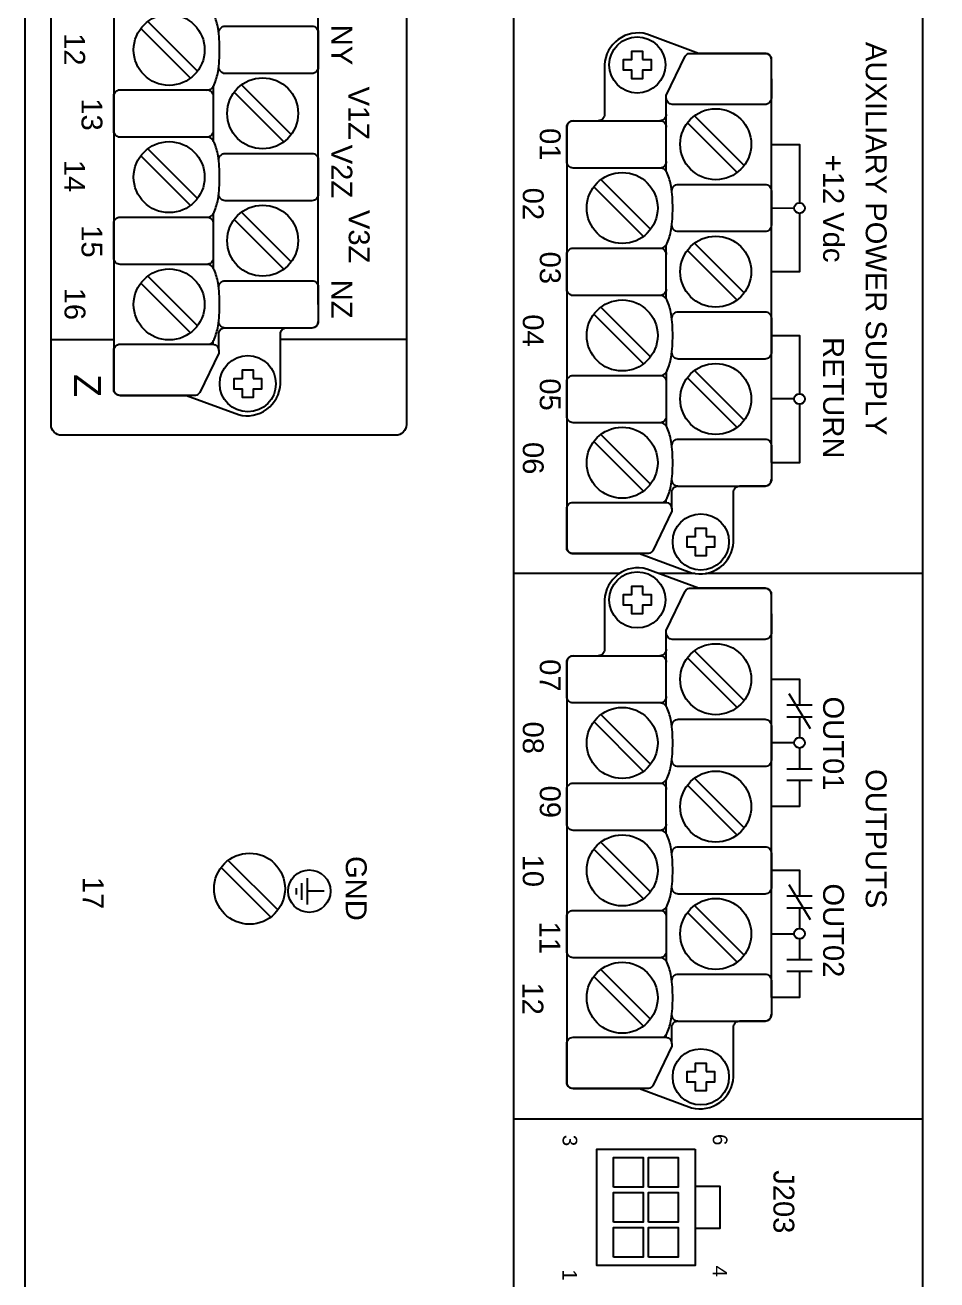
# Model space of a CAD drawing. Extents: x 3 to 47, y 1 to 34.4.
# Drawn here: x 8.52 to 12.82, y 8.35 to 14.26 of the extents above; entities that cross this region are included whole.
import ezdxf

# ---------------------------------------------------------------- set-up
doc = ezdxf.new("R2010")
doc.units = 0
doc.header["$MEASUREMENT"] = 0
doc.layers.add('5_0____DWG', color=7, linetype='CONTINUOUS')
doc.styles.add('ARIAL', font='arial.ttf')

msp = doc.modelspace()

# ---------------------------------------------------------------- linework, layer by layer
at = {"layer": '5_0____DWG'}
for points in [[(8.61, 19.8636), (21.875, 19.8636, -0.414214), (22, 19.7386), (22, 2.7386, -0.414214), (21.875, 2.6136), (8.61, 2.6136, -0.414213), (8.52, 2.7036), (8.52, 19.7736, -0.414214), (8.61, 19.8636, -0.212206)], [(10.3174, 19.5697), (10.3174, 12.3784, -0.414214), (10.2674, 12.3284), (8.6924, 12.3284, -0.414214), (8.6424, 12.3784), (8.6424, 19.5697, -0.414214), (8.6924, 19.6197), (10.2674, 19.6197, -0.414214), (10.3174, 19.5697, -0.166204)], [(12.7026, 19.6209), (10.8726, 19.6209, 0.414214), (10.8226, 19.5709), (10.8226, 2.9107, 0.414214), (10.8726, 2.8607), (12.7026, 2.8607, 0.414214), (12.7526, 2.9107), (12.7526, 19.5709, 0.414214), (12.7026, 19.6209, 0.416628)], [(9.9022, 12.9451), (9.9022, 15.4447, 0.414215), (9.8722, 15.4747), (9.5594, 15.4747), (9.3146, 15.5656, 0.47859), (9.116, 15.4206), (9.116, 15.1872, -0.414214), (9.086, 15.1572)], [(8.968, 15.1572, 0.414213), (8.938, 15.1272), (8.9377, 12.7276)], [(9.3768, 13.9557, 0.191033), (9.4007, 13.9642, 0.081668), (9.4108, 13.9798, 0.0591), (9.4302, 14.0435, 0.034646), (9.4372, 14.145, 0.03436), (9.4302, 14.2457, 0.0591), (9.4108, 14.3094, 0.081668), (9.4007, 14.3251, 0.191033), (9.3768, 14.3336)], [(9.4334, 14.2187), (9.4334, 14.2266, -0.414214), (9.4634, 14.2566), (9.8722, 14.2566, -0.414214), (9.9022, 14.2266), (9.9022, 14.0637, -0.414214), (9.8722, 14.0337), (9.4634, 14.0337, -0.414214), (9.4334, 14.0637), (9.4334, 14.0705)], [(12.0382, 12.2006), (12.0382, 14.0985, 0.414215), (12.0082, 14.1285), (11.6954, 14.1284), (11.4506, 14.2193, 0.47859), (11.252, 14.0743), (11.252, 13.8409, -0.414214), (11.222, 13.8109)], [(11.5428, 13.5716), (11.5428, 13.9297), (11.6325, 14.1156, -0.241986), (11.6524, 14.1284), (12.0082, 14.1285, -0.422157), (12.038, 14.1018), (12.0382, 13.9175, -0.414214), (12.0082, 13.8875), (11.5711, 13.8875, -0.390527), (11.5428, 13.9175)], [(9.4068, 13.7636, -0.414214), (9.3768, 13.7336), (8.968, 13.7336, -0.414214), (8.938, 13.7636), (8.938, 13.9264, -0.414214), (8.968, 13.9564), (9.3768, 13.9564, -0.414214), (9.4068, 13.9264)], [(11.5428, 13.8409, -0.414214), (11.5128, 13.8109)], [(11.104, 13.8109, 0.414213), (11.074, 13.7809), (11.0738, 11.7951)], [(11.5428, 13.6181, -0.414214), (11.5128, 13.5881), (11.104, 13.5881, -0.414214), (11.074, 13.6181), (11.074, 13.7809, -0.414214), (11.104, 13.8109), (11.5128, 13.8109, -0.414214), (11.5428, 13.7809)], [(9.3768, 13.3556, 0.191033), (9.4007, 13.3642, 0.081668), (9.4108, 13.3798, 0.0591), (9.4302, 13.4435, 0.034646), (9.4372, 13.545, 0.03436), (9.4302, 13.6457, 0.0591), (9.4108, 13.7094, 0.081668), (9.4007, 13.725, 0.191033), (9.3768, 13.7336)], [(9.4334, 13.6187), (9.4334, 13.6266, -0.414214), (9.4634, 13.6566), (9.8722, 13.6566, -0.414214), (9.9022, 13.6266), (9.9022, 13.4637, -0.414214), (9.8722, 13.4337), (9.4634, 13.4337, -0.414214), (9.4334, 13.4637), (9.4334, 13.4705)], [(11.5128, 13.2102, 0.191033), (11.5367, 13.2187, 0.081668), (11.5468, 13.2343, 0.0591), (11.5662, 13.298, 0.034646), (11.5732, 13.3995, 0.03436), (11.5662, 13.5002, 0.0591), (11.5468, 13.5639, 0.081668), (11.5367, 13.5796, 0.191033), (11.5128, 13.5881)], [(11.5694, 13.4732), (11.5694, 13.4811, -0.414214), (11.5994, 13.5111), (12.0082, 13.5111, -0.414214), (12.0382, 13.4811), (12.0382, 13.3182, -0.414214), (12.0082, 13.2882), (11.5994, 13.2882, -0.414214), (11.5694, 13.3182), (11.5694, 13.325)], [(9.4068, 13.1636, -0.414214), (9.3768, 13.1336), (8.968, 13.1336, -0.414214), (8.938, 13.1636), (8.938, 13.3264, -0.414214), (8.968, 13.3564), (9.3768, 13.3564, -0.414214), (9.4068, 13.3264)], [(11.5428, 13.0173, -0.414214), (11.5128, 12.9873), (11.104, 12.9873, -0.414214), (11.074, 13.0173), (11.074, 13.1802, -0.414214), (11.104, 13.2102), (11.5128, 13.2102, -0.414214), (11.5428, 13.1802)], [(9.3896, 12.7576, 0.094202), (9.4007, 12.7642, 0.081668), (9.4108, 12.7798, 0.0591), (9.4302, 12.8435, 0.034646), (9.4372, 12.945, 0.03436), (9.4302, 13.0457, 0.0591), (9.4108, 13.1094, 0.081668), (9.4007, 13.125, 0.191033), (9.3768, 13.1336)], [(9.4334, 13.0187), (9.4334, 13.0266, -0.414214), (9.4634, 13.0566), (9.8722, 13.0566, -0.414214), (9.9022, 13.0266), (9.9022, 12.8637, -0.414214), (9.8722, 12.8337), (9.4634, 12.8337, -0.414214), (9.4334, 12.8637), (9.4334, 12.8705)], [(11.5128, 12.6094, 0.191033), (11.5367, 12.6179, 0.081668), (11.5468, 12.6335, 0.0591), (11.5662, 12.6972, 0.034646), (11.5732, 12.7988, 0.03436), (11.5662, 12.8995, 0.0591), (11.5468, 12.9632, 0.081668), (11.5367, 12.9788, 0.191033), (11.5128, 12.9873)], [(11.5694, 12.8724), (11.5694, 12.8803, -0.414214), (11.5994, 12.9103), (12.0082, 12.9103, -0.414214), (12.0382, 12.8803), (12.0382, 12.7175, -0.414214), (12.0082, 12.6875), (11.5994, 12.6875, -0.414214), (11.5694, 12.7175), (11.5694, 12.7243)], [(8.9377, 12.7291), (8.9377, 12.5466, 0.414214), (8.9677, 12.5166), (9.2807, 12.5166), (9.5255, 12.4257, 0.480048), (9.7237, 12.5708), (9.7237, 12.805, -0.414214), (9.7537, 12.835), (9.8719, 12.835, 0.414212), (9.9019, 12.865)], [(9.4331, 12.7276), (9.433, 12.805, -0.414214), (9.463, 12.835)], [(11.5428, 12.4173, -0.414214), (11.5128, 12.3873), (11.104, 12.3873, -0.414214), (11.074, 12.4173), (11.074, 12.5802, -0.414214), (11.104, 12.6102), (11.5128, 12.6102, -0.414214), (11.5428, 12.5802)], [(11.5275, 12.0121, 0.079361), (11.5367, 12.0179, 0.081668), (11.5468, 12.0335, 0.0591), (11.5662, 12.0972, 0.034646), (11.5732, 12.1988, 0.03436), (11.5662, 12.2994, 0.0591), (11.5468, 12.3632, 0.081668), (11.5367, 12.3788, 0.191033), (11.5128, 12.3873)], [(11.5694, 12.2724), (11.5694, 12.2803, -0.414214), (11.5994, 12.3103), (12.0082, 12.3103, -0.414214), (12.0382, 12.2803), (12.0382, 12.1175, -0.414214), (12.0082, 12.0875), (11.5994, 12.0875, -0.414214), (11.5694, 12.1175), (11.5694, 12.1243)], [(11.0734, 11.9836), (11.0734, 11.8011, 0.414214), (11.1034, 11.7711), (11.4164, 11.7711), (11.6612, 11.6802, 0.480048), (11.8594, 11.8252), (11.8594, 12.0594, -0.414214), (11.8894, 12.0894), (12.0075, 12.0894, 0.414212), (12.0375, 12.1194)], [(11.5688, 11.9821), (11.5687, 12.0594, -0.414214), (11.5987, 12.0894)], [(12.0382, 9.6791), (12.0382, 11.5771, 0.414215), (12.0082, 11.6071), (11.6954, 11.607), (11.4506, 11.6979, 0.47859), (11.252, 11.5529), (11.252, 11.3195, -0.414214), (11.222, 11.2895)], [(11.5428, 11.0501), (11.5428, 11.4083), (11.6325, 11.5942, -0.241986), (11.6524, 11.607), (12.0082, 11.6071, -0.422157), (12.038, 11.5804), (12.0382, 11.3961, -0.414214), (12.0082, 11.3661), (11.5711, 11.3661, -0.390527), (11.5428, 11.3961)], [(11.5428, 11.3195, -0.414214), (11.5128, 11.2895)], [(11.104, 11.2895, 0.414213), (11.074, 11.2595), (11.0738, 9.2736)], [(11.5428, 11.0966, -0.414214), (11.5128, 11.0666), (11.104, 11.0666, -0.414214), (11.074, 11.0966), (11.074, 11.2595, -0.414214), (11.104, 11.2895), (11.5128, 11.2895, -0.414214), (11.5428, 11.2595)], [(11.5128, 10.6887, 0.191033), (11.5367, 10.6972, 0.081668), (11.5468, 10.7129, 0.0591), (11.5662, 10.7766, 0.034646), (11.5732, 10.8781, 0.03436), (11.5662, 10.9788, 0.0591), (11.5468, 11.0425, 0.081668), (11.5367, 11.0581, 0.191033), (11.5128, 11.0666)], [(11.5694, 10.9518), (11.5694, 10.9596, -0.414214), (11.5994, 10.9896), (12.0082, 10.9896, -0.414214), (12.0382, 10.9596), (12.0382, 10.7968, -0.414214), (12.0082, 10.7668), (11.5994, 10.7668, -0.414214), (11.5694, 10.7968), (11.5694, 10.8036)], [(11.5428, 10.4959, -0.414214), (11.5128, 10.4659), (11.104, 10.4659, -0.414214), (11.074, 10.4959), (11.074, 10.6587, -0.414214), (11.104, 10.6887), (11.5128, 10.6887, -0.414214), (11.5428, 10.6587)], [(11.5128, 10.088, 0.191033), (11.5367, 10.0965, 0.081668), (11.5468, 10.1121, 0.0591), (11.5662, 10.1758, 0.034646), (11.5732, 10.2773, 0.03436), (11.5662, 10.378, 0.0591), (11.5468, 10.4417, 0.081668), (11.5367, 10.4574, 0.191033), (11.5128, 10.4659)], [(11.5694, 10.351), (11.5694, 10.3589, -0.414214), (11.5994, 10.3889), (12.0082, 10.3889, -0.414214), (12.0382, 10.3589), (12.0382, 10.196, -0.414214), (12.0082, 10.166), (11.5994, 10.166, -0.414214), (11.5694, 10.196), (11.5694, 10.2029)], [(11.5428, 9.8959, -0.414214), (11.5128, 9.8659), (11.104, 9.8659, -0.414214), (11.074, 9.8959), (11.074, 10.0587, -0.414214), (11.104, 10.0887), (11.5128, 10.0887, -0.414214), (11.5428, 10.0587)], [(11.5275, 9.4907, 0.079361), (11.5367, 9.4965, 0.081668), (11.5468, 9.5121, 0.0591), (11.5662, 9.5758, 0.034646), (11.5732, 9.6773, 0.03436), (11.5662, 9.778, 0.0591), (11.5468, 9.8417, 0.081668), (11.5367, 9.8574, 0.191033), (11.5128, 9.8659)], [(11.5694, 9.751), (11.5694, 9.7589, -0.414214), (11.5994, 9.7889), (12.0082, 9.7889, -0.414214), (12.0382, 9.7589), (12.0382, 9.596, -0.414214), (12.0082, 9.566), (11.5994, 9.566, -0.414214), (11.5694, 9.596), (11.5694, 9.6028)], [(11.0734, 9.4621), (11.0734, 9.2797, 0.414214), (11.1034, 9.2497), (11.4164, 9.2497), (11.6612, 9.1588, 0.480048), (11.8594, 9.3038), (11.8594, 9.538, -0.414214), (11.8894, 9.568), (12.0075, 9.568, 0.414212), (12.0375, 9.598)], [(11.5688, 9.4607), (11.5687, 9.538, -0.414214), (11.5987, 9.568)]]:
    msp.add_lwpolyline(points, format="xyb", dxfattribs=at)
for points in [[(9.3328, 14.0447), (9.0986, 14.2788)], [(9.2994, 14.0112), (9.0652, 14.2454)], [(9.4068, 13.9722), (9.4068, 13.717)], [(9.7738, 13.7453), (9.5396, 13.9795)], [(9.7404, 13.7119), (9.5062, 13.946)], [(11.8764, 13.5664), (11.6422, 13.8005)], [(11.9098, 13.5998), (11.6756, 13.834)], [(9.3328, 13.4446), (9.0986, 13.6788)], [(12.0382, 13.6992), (12.1706, 13.6992), (12.1706, 13.4241)], [(9.2994, 13.4112), (9.0652, 13.6454)], [(11.4354, 13.2657), (11.2012, 13.4999)], [(11.4688, 13.2992), (11.2346, 13.5333)], [(9.4068, 13.3722), (9.4068, 13.117)], [(9.7738, 13.1453), (9.5396, 13.3795)], [(12.0382, 13.3997), (12.1456, 13.3992)], [(12.1706, 13.3741), (12.1706, 13.0989), (12.0382, 13.0989)], [(9.7404, 13.1119), (9.5062, 13.346)], [(11.5428, 12.9708), (11.5428, 13.2267)], [(11.8764, 12.9656), (11.6422, 13.1998)], [(11.9098, 12.999), (11.6756, 13.2332)], [(9.3328, 12.8446), (9.0986, 13.0788)], [(9.2994, 12.8112), (9.0652, 13.0454)], [(11.4354, 12.665), (11.2012, 12.8991)], [(11.4688, 12.6984), (11.2346, 12.9326)], [(8.6424, 12.7796), (8.9377, 12.7796)], [(10.3174, 12.7796), (9.7227, 12.7796)], [(12.0382, 12.7989), (12.1706, 12.7989), (12.1706, 12.5244)], [(9.4072, 12.7574), (9.4072, 12.7728)], [(11.5428, 12.6259), (11.5428, 12.3708)], [(11.8764, 12.3656), (11.6422, 12.5998)], [(11.9098, 12.399), (11.6756, 12.6332)], [(12.1456, 12.4995), (12.0382, 12.4995)], [(12.1706, 12.4744), (12.1706, 12.1992), (12.038, 12.1992)], [(11.4688, 12.0984), (11.2346, 12.3325)], [(11.4354, 12.065), (11.2012, 12.2991)], [(11.5428, 12.0119), (11.5428, 12.026)], [(11.3222, 11.6768), (10.8226, 11.6768)], [(11.6769, 11.6768), (11.5073, 11.6768)], [(12.7526, 11.6768), (11.7275, 11.6768)], [(11.9098, 11.0784), (11.6756, 11.3125)], [(11.8764, 11.0449), (11.6422, 11.2791)], [(12.0382, 11.1791), (12.1706, 11.1791), (12.1706, 11.0566)], [(12.1206, 11.1116), (12.2206, 10.9466)], [(11.4688, 10.7777), (11.2346, 11.0119)], [(12.2306, 11.0566), (12.1106, 11.0566)], [(12.1106, 11.0017), (12.2306, 11.0017)], [(12.1706, 11.0017), (12.1707, 10.9041)], [(11.4354, 10.7443), (11.2012, 10.9785)], [(12.1457, 10.8791), (12.0382, 10.8782)], [(12.1706, 10.8541), (12.1706, 10.7565)], [(11.5428, 10.4494), (11.5428, 10.7053)], [(11.9098, 10.4776), (11.6756, 10.7118)], [(12.1106, 10.7565), (12.2306, 10.7565)], [(11.8764, 10.4442), (11.6422, 10.6784)], [(12.1706, 10.7015), (12.1706, 10.5788), (12.038, 10.5788)], [(12.2306, 10.7015), (12.1106, 10.7015)], [(11.4688, 10.177), (11.2346, 10.4111)], [(11.4354, 10.1435), (11.2012, 10.3777)], [(9.6781, 10.0576), (9.4446, 10.2911)], [(9.478, 10.3245), (9.7115, 10.091)], [(9.8497, 10.2407), (9.8497, 10.1162)], [(12.0382, 10.2788), (12.1706, 10.2788), (12.1706, 10.1563)], [(9.7997, 10.164), (9.7997, 10.1929)], [(9.8247, 10.1385), (9.8247, 10.2173)], [(9.9297, 10.1797), (9.8497, 10.1797)], [(12.1206, 10.2113), (12.2206, 10.0463)], [(12.2306, 10.1563), (12.1106, 10.1563)], [(11.5428, 10.1045), (11.5428, 9.8494)], [(11.8764, 9.8442), (11.6422, 10.0784)], [(11.9098, 9.8776), (11.6756, 10.1118)], [(12.1106, 10.1013), (12.2306, 10.1013)], [(12.1706, 10.1013), (12.1707, 10.0038)], [(12.038, 9.9791), (12.1457, 9.9791)], [(12.1706, 9.9541), (12.1706, 9.8567)], [(12.1106, 9.8567), (12.2306, 9.8567)], [(11.4354, 9.5435), (11.2012, 9.7777)], [(11.4688, 9.5769), (11.2346, 9.8111)], [(12.1706, 9.8016), (12.1706, 9.6791), (12.0382, 9.6791)], [(12.2306, 9.8016), (12.1106, 9.8016)], [(11.5428, 9.4904), (11.5428, 9.5045)], [(12.7526, 9.1052), (10.8226, 9.1052)], [(11.6791, 8.7889), (11.795, 8.7889), (11.795, 8.5888), (11.6791, 8.5888)]]:
    msp.add_lwpolyline(points, dxfattribs=at)
for points in [[(11.4309, 14.0989), (11.4712, 14.0989), (11.4712, 14.0489), (11.4309, 14.0489), (11.4309, 14.0088), (11.381, 14.0088), (11.381, 14.0489), (11.341, 14.0489), (11.341, 14.0989), (11.381, 14.0989), (11.381, 14.139), (11.4309, 14.139)], [(9.5948, 12.5962), (9.6351, 12.5962), (9.6351, 12.5462), (9.5948, 12.5462), (9.5948, 12.5061), (9.5449, 12.5061), (9.5449, 12.5462), (9.5049, 12.5462), (9.5049, 12.5962), (9.5449, 12.5962), (9.5449, 12.6363), (9.5948, 12.6363)], [(11.7305, 11.8507), (11.7708, 11.8507), (11.7708, 11.8007), (11.7305, 11.8007), (11.7305, 11.7606), (11.6805, 11.7606), (11.6805, 11.8007), (11.6406, 11.8007), (11.6406, 11.8507), (11.6805, 11.8507), (11.6805, 11.8908), (11.7305, 11.8908)], [(11.4309, 11.5774), (11.4712, 11.5774), (11.4712, 11.5275), (11.4309, 11.5275), (11.4309, 11.4874), (11.381, 11.4874), (11.381, 11.5275), (11.341, 11.5275), (11.341, 11.5774), (11.381, 11.5774), (11.381, 11.6176), (11.4309, 11.6176)], [(11.7305, 9.3292), (11.7708, 9.3292), (11.7708, 9.2793), (11.7305, 9.2793), (11.7305, 9.2391), (11.6805, 9.2391), (11.6805, 9.2793), (11.6406, 9.2793), (11.6406, 9.3292), (11.6805, 9.3292), (11.6805, 9.3694), (11.7305, 9.3694)], [(11.6791, 8.9629), (11.6791, 8.4148), (11.215, 8.4148), (11.215, 8.9629)], [(11.2943, 8.7838), (11.2943, 8.9237), (11.4345, 8.9237), (11.4345, 8.7838)], [(11.4593, 8.7838), (11.4593, 8.9237), (11.5995, 8.9237), (11.5995, 8.7838)], [(11.2943, 8.6188), (11.2943, 8.7586), (11.4345, 8.7586), (11.4345, 8.6188)], [(11.4593, 8.6188), (11.4593, 8.7586), (11.5995, 8.7586), (11.5995, 8.6188)], [(11.2943, 8.4541), (11.2943, 8.594), (11.4345, 8.594), (11.4345, 8.4541)], [(11.4593, 8.4541), (11.4593, 8.594), (11.5995, 8.594), (11.5995, 8.4541)]]:
    msp.add_lwpolyline(points, close=True, dxfattribs=at)
for points in [[(8.9378, 12.5433), (8.9377, 12.7276, -0.414214), (8.9677, 12.7576), (9.4048, 12.7576, -0.390527), (9.4331, 12.7276), (9.4331, 12.7154), (9.3434, 12.5295, -0.241514), (9.3234, 12.5166), (8.9677, 12.5166, -0.422157)], [(11.0735, 11.7978), (11.0733, 11.9821, -0.414214), (11.1033, 12.0121), (11.5405, 12.0121, -0.390527), (11.5688, 11.9821), (11.5688, 11.9699), (11.479, 11.784, -0.241514), (11.4591, 11.7711), (11.1033, 11.7711, -0.422157)], [(11.0735, 9.2763), (11.0733, 9.4607, -0.414214), (11.1033, 9.4907), (11.5405, 9.4907, -0.390527), (11.5688, 9.4607), (11.5688, 9.4484), (11.479, 9.2625, -0.241514), (11.4591, 9.2497), (11.1033, 9.2497, -0.422157)]]:
    msp.add_lwpolyline(points, format="xyb", close=True, dxfattribs=at)
for centre, radius in [((9.199, 14.145), 0.1673), ((11.4061, 14.0739), 0.1324), ((9.64, 13.8457), 0.1673), ((11.776, 13.7002), 0.1673), ((9.199, 13.545), 0.1673), ((11.335, 13.3995), 0.1673), ((9.64, 13.2457), 0.1673), ((12.1706, 13.3991), 0.025), ((11.776, 13.0994), 0.1673), ((9.199, 12.945), 0.1673), ((11.335, 12.7988), 0.1673), ((9.57, 12.5712), 0.1324), ((11.776, 12.4994), 0.1673), ((12.1706, 12.4994), 0.025), ((11.335, 12.1988), 0.1673), ((11.7057, 11.8257), 0.1324), ((11.4061, 11.5525), 0.1324), ((11.776, 11.1787), 0.1673), ((11.335, 10.8781), 0.1673), ((12.1707, 10.8791), 0.025), ((11.776, 10.578), 0.1673), ((11.335, 10.2773), 0.1673), ((9.5782, 10.1912), 0.1673), ((9.8598, 10.1797), 0.1), ((11.776, 9.978), 0.1673), ((12.1707, 9.9791), 0.025), ((11.335, 9.6773), 0.1673), ((11.7057, 9.3043), 0.1324)]:
    msp.add_circle(centre, radius, dxfattribs=at)

# ---------------------------------------------------------------- texts
at = {"layer": '5_0____DWG', "style": 'ARIAL'}
for s, height, p in [('12', 0.09833, (8.7045, 14.2237)), ('NY', 0.09833, (9.9642, 14.2633)), ('AUXILIARY POWER SUPPLY', 0.098333, (12.4832, 14.1824)), ('V1Z', 0.09833, (10.0442, 13.9719)), ('13', 0.09833, (8.7861, 13.9165)), ('01', 0.09833, (10.9464, 13.7763)), ('V2Z', 0.09833, (9.9642, 13.6979)), ('14', 0.09833, (8.7045, 13.6261)), ('+12 Vdc', 0.09833, (12.2822, 13.6508)), ('02', 0.09833, (10.8664, 13.4953)), ('V3Z', 0.09833, (10.0458, 13.3906)), ('15', 0.09833, (8.7861, 13.3182)), ('03', 0.09833, (10.9464, 13.1941)), ('16', 0.09833, (8.7061, 13.0239)), ('NZ', 0.09833, (9.9642, 13.0615)), ('04', 0.09833, (10.8664, 12.8986)), ('RETURN', 0.09833, (12.2822, 12.7912)), ('Z', 0.1278, (8.7503, 12.6173)), ('05', 0.09833, (10.9464, 12.5967)), ('06', 0.09833, (10.8664, 12.2967)), ('07', 0.09833, (10.9464, 11.273)), ('OUT01', 0.09833, (12.2822, 11.097)), ('08', 0.09833, (10.8663, 10.9791)), ('OUTPUTS', 0.09833, (12.4831, 10.755)), ('09', 0.09833, (10.9464, 10.6771)), ('GND', 0.09833, (10.032, 10.3452)), ('10', 0.09833, (10.8663, 10.3518)), ('17', 0.09833, (8.7921, 10.2472)), ('OUT02', 0.09833, (12.2822, 10.216)), ('11', 0.09833, (10.9448, 10.0362)), ('12', 0.09833, (10.8648, 9.7494)), ('3', 0.0688, (11.0541, 9.031)), ('6', 0.0688, (11.7621, 9.0348)), ('J203', 0.09833, (12.0479, 8.8643)), ('4', 0.0688, (11.761, 8.415)), ('1', 0.0688, (11.053, 8.3971))]:
    msp.add_text(s, height=height, rotation=270, dxfattribs=at).set_placement(p)

doc.saveas('drawing.dxf')
